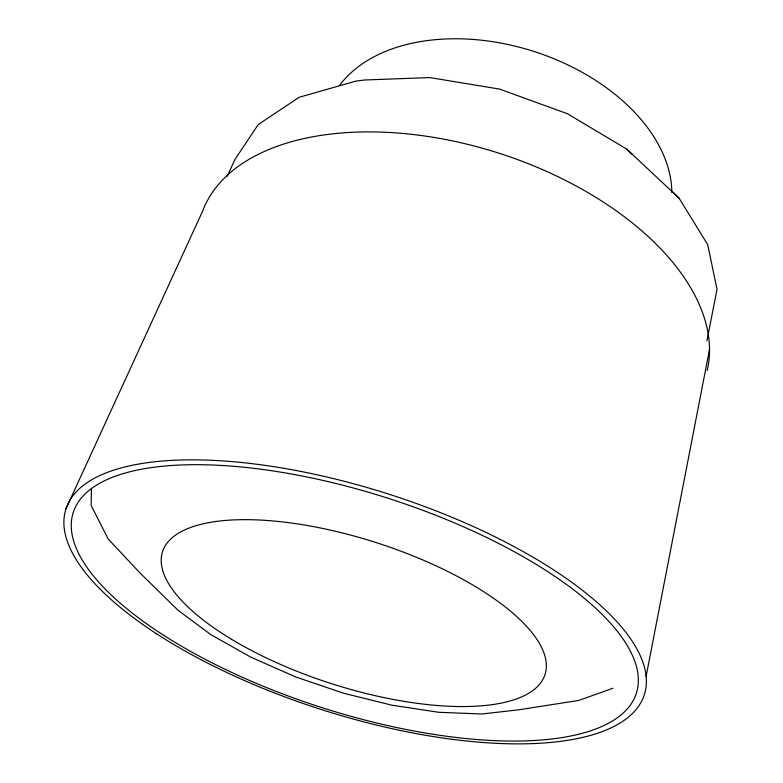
<?xml version="1.0" encoding="UTF-8"?>
<svg xmlns="http://www.w3.org/2000/svg" width="783" height="783" viewBox="0 0 783 783"><rect width="100%" height="100%" fill="white"/><g stroke="black" fill="none" stroke-linecap="round" stroke-linejoin="round"><path stroke-width="1.17" d="M91.435 488.788L91.171 505.544L108.22 539.047L139.766 572.735L178.015 610.241L210.725 634.553L250.668 657.094L295.602 676.904L343.365 693.17L391.823 705.17L438.774 712.295L481.907 713.988L518.747 709.809L578.696 700.433L613.011 688.247M646.122 676.316L709.525 349.424M706.932 340.82L717.022 289.299L707.695 244.639L679.057 198.138L671.56 191.072M227.315 176.155L234.91 159.468L258.263 124.517L299.145 97.298L355.785 81.129L364.78 79.993L429.701 77.566L499.613 89.096L567.548 113.789L626.674 149.064L679.057 198.138M65.978 508.754L202.523 211.371A264.742 149.856 17.8 0 1 496.745 152.489A264.742 149.856 17.8 0 1 707.196 370.408M626.674 149.064L631.901 153.997M339.47 85.562A178.7 117.039 17.7 0 1 534.084 51.492A178.7 117.039 17.7 0 1 671.843 192.54M231.543 639.29A200.869 73.993 17.8 0 0 543.833 677.579A200.869 73.993 17.8 0 0 286.04 522.33A200.869 73.993 17.8 0 0 231.543 639.29M162.717 634.67A295.71 109.777 17.8 0 0 631.46 703.447A295.71 109.777 17.8 0 0 270.174 470.514A295.71 109.777 17.8 0 0 162.717 634.67M156.776 633.927A303.755 112.86 17.8 0 0 639.006 705.63A303.755 112.86 17.8 0 0 269.558 466.012A303.755 112.86 17.8 0 0 156.776 633.927"/></g></svg>
